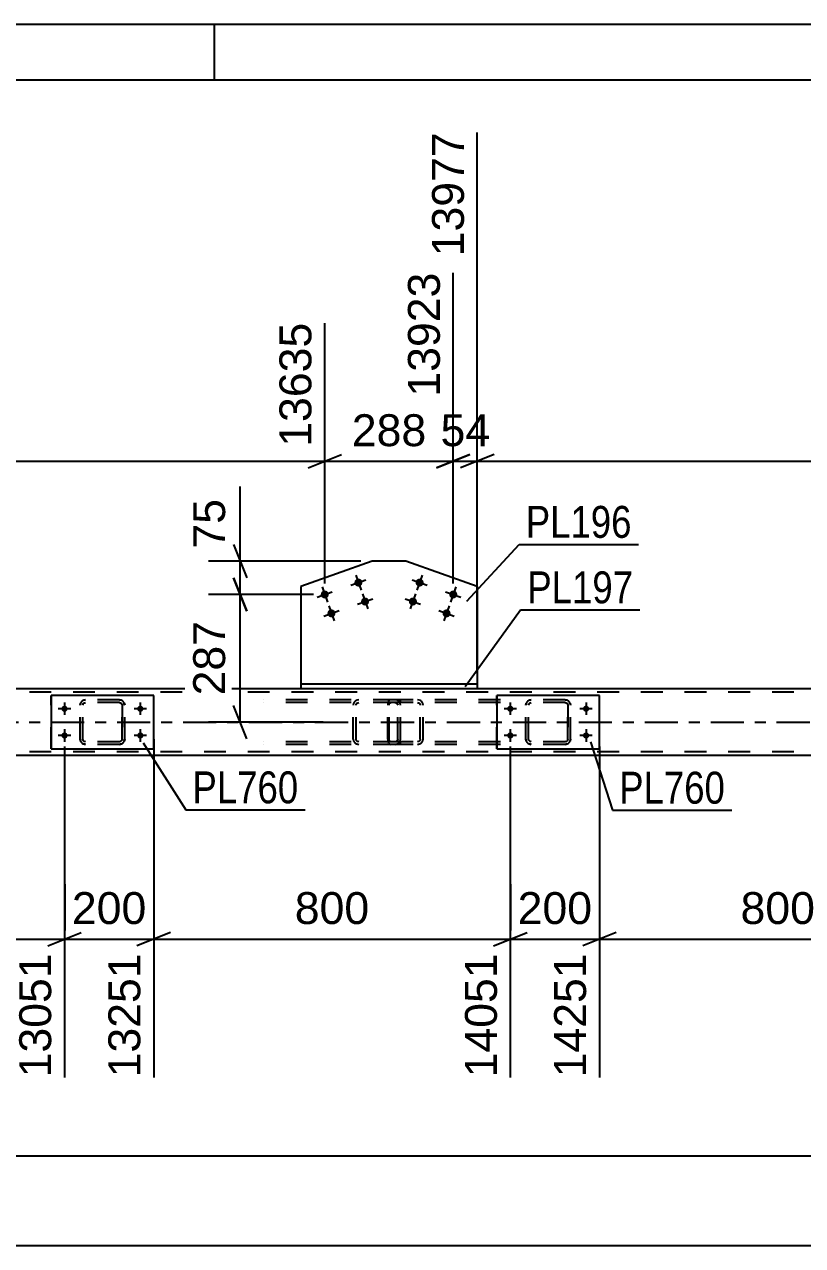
# Model space of a CAD drawing. Header units: millimetres. Extents: x -135 to 706, y -401 to 193.
# Drawn here: x 478.5 to 548.3, y 83.8 to 193.5 of the extents above; entities that cross this region are included whole.
import ezdxf

# ---------------------------------------------------------------- set-up
doc = ezdxf.new("R2010")
doc.units = ezdxf.units.MM
doc.linetypes.add('DXK_LINE_DOT2', pattern=[3.9198, 1.9599, -1.9599])
doc.linetypes.add('DXK_LINE_DOT3', pattern=[5.9187, 2.979, -0.9799, 0.9799, -0.9799])
doc.styles.add('Arial', font='arial.ttf', dxfattribs={"height": 0.2})
doc.styles.add('Arial Narrow', font='ARIALN.TTF', dxfattribs={"height": 0.2})

# ---------------------------------------------------------------- blocks, each defined once
blk = doc.blocks.new('Unknown-717262918-1115')
at = {"color": 5, "linetype": 'Continuous'}
for p, q in [((705.55, 193.49), (-135.45, 193.49)), ((495.55, 188.49), (495.55, 193.49)), ((700.55, 188.49), (-130.45, 188.49))]:
    blk.add_line(p, q, dxfattribs=at)
blk = doc.blocks.new('Part-717262918-5385 - 5336')
at = {"color": 2, "linetype": 'Continuous'}
for p, q in [((519.14, 134.24), (503.29, 134.24)), ((503.29, 134.24), (503.29, 133.84)), ((519.14, 133.84), (503.29, 133.84)), ((519.14, 134.24), (519.14, 133.84))]:
    blk.add_line(p, q, dxfattribs=at)
blk = doc.blocks.new('Part-717262918-5390 - 5336')
at = {"color": 2, "linetype": 'Continuous'}
for p, q in [((509.7, 145.29), (503.29, 143.02)), ((512.73, 145.29), (509.7, 145.29)), ((519.14, 143.02), (512.73, 145.29)), ((503.29, 143.02), (503.29, 134.24)), ((519.14, 143.02), (519.14, 134.24))]:
    blk.add_line(p, q, dxfattribs=at)
at = {"color": 7, "linetype": 'DXK_LINE_DOT2'}
blk.add_line((519.14, 134.24), (503.29, 134.24), dxfattribs=at)
blk = doc.blocks.new('Part-717262918-5461 - 5336')
at = {"color": 2, "linetype": 'Continuous'}
for p, q in [((503.29, 133.84), (434.01, 133.84)), ((588.54, 133.84), (519.14, 133.84)), ((618.1, 127.84), (-35.95, 127.84))]:
    blk.add_line(p, q, dxfattribs=at)
at = {"color": 7, "linetype": 'DXK_LINE_DOT2'}
for p, q in [((519.14, 133.84), (503.29, 133.84)), ((618.1, 133.52), (-39.95, 133.52)), ((618.1, 128.16), (-39.95, 128.16))]:
    blk.add_line(p, q, dxfattribs=at)
at = {"color": 7, "linetype": 'DXK_LINE_DOT3'}
blk.add_line((-39.95, 130.84), (618.1, 130.84), dxfattribs=at)
blk = doc.blocks.new('Bolt-717262918-5496 - 5336')
at = {"linetype": 'Continuous'}
for points in [[(514.3, 143.25, -1), (513.62, 143.49, -1)], [(517.32, 142.18, -1), (516.64, 142.42, -1)], [(513.7, 141.55, -1), (513.02, 141.79, -1)], [(516.72, 140.48, -1), (516.04, 140.73, -1)]]:
    blk.add_hatch(color=1, dxfattribs=at).paths.add_polyline_path(points)
at = {"color": 1, "linetype": 'Continuous'}
for p, q in [((514.2, 144.05), (513.72, 142.69)), ((513.28, 143.61), (514.64, 143.13)), ((517.22, 142.98), (516.74, 141.62)), ((512.68, 141.92), (514.04, 141.43)), ((513.6, 142.35), (513.12, 141)), ((516.3, 142.54), (517.66, 142.06)), ((515.7, 140.85), (517.05, 140.36)), ((516.62, 141.28), (516.14, 139.93))]:
    blk.add_line(p, q, dxfattribs=at)
blk = doc.blocks.new('Bolt-717262918-5497 - 5336')
at = {"linetype": 'Continuous'}
for points in [[(522.1, 131.76, -1), (522.1, 132.32, -1)], [(528.9, 131.76, -1), (528.9, 132.32, -1)], [(522.1, 129.36, -1), (522.1, 129.92, -1)], [(528.9, 129.36, -1), (528.9, 129.92, -1)]]:
    blk.add_hatch(color=1, dxfattribs=at).paths.add_polyline_path(points)
at = {"color": 1, "linetype": 'Continuous'}
for p, q in [((522.66, 132.04), (521.54, 132.04)), ((522.1, 132.6), (522.1, 131.48)), ((529.46, 132.04), (528.34, 132.04)), ((528.9, 132.6), (528.9, 131.48)), ((522.66, 129.64), (521.54, 129.64)), ((522.1, 130.2), (522.1, 129.08)), ((529.46, 129.64), (528.34, 129.64)), ((528.9, 130.2), (528.9, 129.08))]:
    blk.add_line(p, q, dxfattribs=at)
blk = doc.blocks.new('Bolt-717262918-5498 - 5336')
at = {"linetype": 'Continuous'}
for points in [[(508.81, 143.49, -1), (508.13, 143.25, -1)], [(505.79, 142.42, -1), (505.11, 142.18, -1)], [(509.41, 141.79, -1), (508.73, 141.55, -1)], [(506.39, 140.73, -1), (505.71, 140.48, -1)]]:
    blk.add_hatch(color=1, dxfattribs=at).paths.add_polyline_path(points)
at = {"color": 1, "linetype": 'Continuous'}
for p, q in [((508.23, 144.05), (508.71, 142.69)), ((505.21, 142.98), (505.69, 141.62)), ((507.79, 143.13), (509.15, 143.61)), ((504.77, 142.06), (506.13, 142.54)), ((508.39, 141.43), (509.75, 141.92)), ((508.83, 142.35), (509.31, 141)), ((505.38, 140.36), (506.73, 140.85)), ((505.81, 141.28), (506.29, 139.93))]:
    blk.add_line(p, q, dxfattribs=at)
blk = doc.blocks.new('Bolt-717262918-5499 - 5336')
at = {"linetype": 'Continuous'}
for points in [[(482.1, 131.76, -1), (482.1, 132.32, -1)], [(488.9, 131.76, -1), (488.9, 132.32, -1)], [(482.1, 129.36, -1), (482.1, 129.92, -1)], [(488.9, 129.36, -1), (488.9, 129.92, -1)]]:
    blk.add_hatch(color=1, dxfattribs=at).paths.add_polyline_path(points)
at = {"color": 1, "linetype": 'Continuous'}
for p, q in [((482.66, 132.04), (481.54, 132.04)), ((482.1, 132.6), (482.1, 131.48)), ((489.46, 132.04), (488.34, 132.04)), ((488.9, 132.6), (488.9, 131.48)), ((482.66, 129.64), (481.54, 129.64)), ((482.1, 130.2), (482.1, 129.08)), ((489.46, 129.64), (488.34, 129.64)), ((488.9, 130.2), (488.9, 129.08))]:
    blk.add_line(p, q, dxfattribs=at)
blk = doc.blocks.new('Part-717262918-5521 - 5336')
at = {"color": 2, "linetype": 'Continuous'}
for p, q in [((480.9, 133.24), (480.9, 128.44)), ((490.1, 133.24), (480.9, 133.24)), ((490.1, 128.44), (490.1, 133.24)), ((480.9, 128.44), (490.1, 128.44))]:
    blk.add_line(p, q, dxfattribs=at)
at = {"color": 7, "linetype": 'DXK_LINE_DOT2'}
for p, q in [((480.9, 128.44), (480.9, 133.24)), ((490.1, 128.44), (490.1, 133.24))]:
    blk.add_line(p, q, dxfattribs=at)
blk = doc.blocks.new('Part-717262918-5522 - 5336')
at = {"color": 7, "linetype": 'DXK_LINE_DOT2'}
for p, q in [((523.79, 132.8), (523.98, 132.84)), ((523.98, 132.84), (523.79, 132.8)), ((527.02, 132.84), (523.98, 132.84)), ((527.02, 132.84), (527.2, 132.8)), ((527.2, 132.8), (527.02, 132.84)), ((523.5, 132.36), (523.53, 132.54)), ((523.53, 132.54), (523.5, 132.36)), ((523.5, 129.32), (523.5, 132.36)), ((523.5, 129.32), (523.5, 132.36)), ((523.74, 132.36), (523.76, 132.45)), ((523.74, 129.32), (523.74, 132.36)), ((523.74, 129.32), (523.74, 132.36)), ((523.76, 132.45), (523.81, 132.53)), ((523.81, 132.53), (523.89, 132.58)), ((523.89, 132.58), (523.98, 132.6)), ((527.02, 132.6), (523.98, 132.6)), ((527.02, 132.6), (527.11, 132.58)), ((527.11, 132.58), (527.19, 132.53)), ((527.19, 132.53), (527.24, 132.45)), ((527.24, 132.45), (527.26, 132.36)), ((527.26, 129.32), (527.26, 132.36)), ((527.26, 132.36), (527.26, 129.32)), ((527.46, 132.54), (527.5, 132.36)), ((527.5, 132.36), (527.46, 132.54)), ((527.5, 129.32), (527.5, 132.36)), ((527.5, 129.32), (527.5, 132.36)), ((523.53, 129.14), (523.5, 129.32)), ((523.5, 129.32), (523.53, 129.14)), ((523.76, 129.23), (523.74, 129.32)), ((523.81, 129.15), (523.76, 129.23)), ((523.98, 128.84), (523.79, 128.88)), ((523.79, 128.88), (523.98, 128.84)), ((523.89, 129.1), (523.81, 129.15)), ((523.98, 129.08), (523.89, 129.1)), ((527.02, 129.08), (523.98, 129.08)), ((527.02, 128.84), (523.98, 128.84)), ((527.11, 129.1), (527.02, 129.08)), ((527.2, 128.88), (527.02, 128.84)), ((527.02, 128.84), (527.2, 128.88)), ((527.19, 129.15), (527.11, 129.1)), ((527.24, 129.23), (527.19, 129.15)), ((527.26, 129.32), (527.24, 129.23)), ((527.5, 129.32), (527.46, 129.14)), ((527.46, 129.14), (527.5, 129.32))]:
    blk.add_line(p, q, dxfattribs=at)
at = {"color": 7, "linetype": 'DXK_LINE_DOT3'}
blk.add_line((525.5, 130.84), (525.5, 130.84), dxfattribs=at)
at = {"color": 7, "linetype": 'DXK_LINE_DOT2'}
for centre, start, end in [((523.98, 132.36), 112.5, 157.5), ((523.98, 132.36), 112.5, 157.5), ((527.02, 132.36), 22.5, 67.5), ((527.02, 132.36), 22.5, 67.5), ((523.98, 129.32), 202.5, 247.5), ((523.98, 129.32), 202.5, 247.5), ((527.02, 129.32), 292.5, 337.5), ((527.02, 129.32), 292.5, 337.5)]:
    blk.add_arc(centre, 0.48, start, end, dxfattribs=at)
blk = doc.blocks.new('Part-717262918-5527 - 5336')
at = {"color": 2, "linetype": 'Continuous'}
for p, q in [((520.9, 133.24), (520.9, 128.44)), ((530.1, 133.24), (520.9, 133.24)), ((530.1, 128.44), (530.1, 133.24)), ((520.9, 128.44), (530.1, 128.44))]:
    blk.add_line(p, q, dxfattribs=at)
at = {"color": 7, "linetype": 'DXK_LINE_DOT2'}
for p, q in [((520.9, 128.44), (520.9, 133.24)), ((530.1, 128.44), (530.1, 133.24))]:
    blk.add_line(p, q, dxfattribs=at)
blk = doc.blocks.new('Part-717262918-5608 - 5336')
at = {"color": 7, "linetype": 'DXK_LINE_DOT2'}
for p, q in [((483.79, 132.8), (483.98, 132.84)), ((483.98, 132.84), (483.79, 132.8)), ((487.02, 132.84), (483.98, 132.84)), ((487.02, 132.84), (487.2, 132.8)), ((487.2, 132.8), (487.02, 132.84)), ((483.5, 132.36), (483.53, 132.54)), ((483.53, 132.54), (483.5, 132.36)), ((483.5, 129.32), (483.5, 132.36)), ((483.5, 129.32), (483.5, 132.36)), ((483.74, 132.36), (483.76, 132.45)), ((483.74, 129.32), (483.74, 132.36)), ((483.74, 129.32), (483.74, 132.36)), ((483.76, 132.45), (483.81, 132.53)), ((483.81, 132.53), (483.89, 132.58)), ((483.89, 132.58), (483.98, 132.6)), ((487.02, 132.6), (483.98, 132.6)), ((487.02, 132.6), (487.11, 132.58)), ((487.11, 132.58), (487.19, 132.53)), ((487.19, 132.53), (487.24, 132.45)), ((487.24, 132.45), (487.26, 132.36)), ((487.26, 129.32), (487.26, 132.36)), ((487.26, 132.36), (487.26, 129.32)), ((487.46, 132.54), (487.5, 132.36)), ((487.5, 132.36), (487.46, 132.54)), ((487.5, 129.32), (487.5, 132.36)), ((487.5, 129.32), (487.5, 132.36)), ((483.53, 129.14), (483.5, 129.32)), ((483.5, 129.32), (483.53, 129.14)), ((483.76, 129.23), (483.74, 129.32)), ((483.81, 129.15), (483.76, 129.23)), ((483.98, 128.84), (483.79, 128.88)), ((483.79, 128.88), (483.98, 128.84)), ((483.89, 129.1), (483.81, 129.15)), ((483.98, 129.08), (483.89, 129.1)), ((487.02, 129.08), (483.98, 129.08)), ((487.02, 128.84), (483.98, 128.84)), ((487.11, 129.1), (487.02, 129.08)), ((487.2, 128.88), (487.02, 128.84)), ((487.02, 128.84), (487.2, 128.88)), ((487.19, 129.15), (487.11, 129.1)), ((487.24, 129.23), (487.19, 129.15)), ((487.26, 129.32), (487.24, 129.23)), ((487.5, 129.32), (487.46, 129.14)), ((487.46, 129.14), (487.5, 129.32))]:
    blk.add_line(p, q, dxfattribs=at)
at = {"color": 7, "linetype": 'DXK_LINE_DOT3'}
blk.add_line((485.5, 130.84), (485.5, 130.84), dxfattribs=at)
at = {"color": 7, "linetype": 'DXK_LINE_DOT2'}
for centre, start, end in [((483.98, 132.36), 112.5, 157.5), ((483.98, 132.36), 112.5, 157.5), ((487.02, 132.36), 22.5, 67.5), ((487.02, 132.36), 22.5, 67.5), ((483.98, 129.32), 202.5, 247.5), ((483.98, 129.32), 202.5, 247.5), ((487.02, 129.32), 292.5, 337.5), ((487.02, 129.32), 292.5, 337.5)]:
    blk.add_arc(centre, 0.48, start, end, dxfattribs=at)
blk = doc.blocks.new('Part-717262918-5652 - 5336')
at = {"color": 7, "linetype": 'DXK_LINE_DOT2'}
for p, q in [((511.75, 132.84), (499.98, 132.84)), ((508.52, 132.84), (508.32, 132.8)), ((511.95, 132.8), (511.75, 132.84)), ((511.75, 132.6), (499.98, 132.6)), ((508.04, 132.54), (508.01, 132.36)), ((508.01, 129.32), (508.01, 132.36)), ((508.26, 132.36), (508.28, 132.45)), ((508.26, 129.32), (508.26, 132.36)), ((508.28, 132.45), (508.34, 132.53)), ((508.34, 132.53), (508.42, 132.58)), ((508.42, 132.58), (508.52, 132.6)), ((511.75, 132.6), (511.85, 132.58)), ((511.85, 132.58), (511.93, 132.53)), ((511.93, 132.53), (511.99, 132.45)), ((511.99, 132.45), (512.01, 132.36)), ((512.01, 129.32), (512.01, 132.36)), ((512.26, 132.36), (512.22, 132.54)), ((512.26, 129.32), (512.26, 132.36)), ((511.75, 129.08), (499.98, 129.08)), ((511.75, 128.84), (499.98, 128.84)), ((508.01, 129.32), (508.04, 129.14)), ((508.28, 129.23), (508.26, 129.32)), ((508.34, 129.15), (508.28, 129.23)), ((508.32, 128.88), (508.52, 128.84)), ((508.42, 129.1), (508.34, 129.15)), ((508.52, 129.08), (508.42, 129.1)), ((511.85, 129.1), (511.75, 129.08)), ((511.75, 128.84), (511.95, 128.88)), ((511.93, 129.15), (511.85, 129.1)), ((511.99, 129.23), (511.93, 129.15)), ((512.01, 129.32), (511.99, 129.23)), ((512.22, 129.14), (512.26, 129.32))]:
    blk.add_line(p, q, dxfattribs=at)
for centre, start, end in [((508.5, 132.34), 110.7583, 155.68), ((511.77, 132.34), 24.32, 69.2417), ((508.5, 129.34), 204.32, 249.2417), ((511.77, 129.34), 290.7583, 335.68)]:
    blk.add_arc(centre, 0.496, start, end, dxfattribs=at)
blk = doc.blocks.new('Part-717262918-5654 - 5336')
at = {"color": 7, "linetype": 'DXK_LINE_DOT2'}
for p, q in [((511.17, 132.7), (511.12, 132.54)), ((511.26, 132.8), (511.17, 132.7)), ((511.37, 132.84), (511.26, 132.8)), ((521.21, 132.84), (511.37, 132.84)), ((512.26, 132.6), (512.26, 132.84)), ((513.96, 132.8), (513.77, 132.84)), ((511.12, 132.54), (511.1, 132.36)), ((511.1, 129.32), (511.1, 132.36)), ((511.23, 132.36), (511.24, 132.45)), ((511.23, 129.32), (511.23, 132.36)), ((511.24, 132.45), (511.27, 132.53)), ((511.27, 132.53), (511.31, 132.58)), ((511.31, 132.58), (511.37, 132.6)), ((521.21, 132.6), (511.37, 132.6)), ((513.77, 132.6), (513.87, 132.58)), ((513.87, 132.58), (513.95, 132.53)), ((513.95, 132.53), (514, 132.45)), ((514, 132.45), (514.02, 132.36)), ((514.02, 129.32), (514.02, 132.36)), ((514.28, 132.36), (514.24, 132.54)), ((514.28, 129.32), (514.28, 132.36)), ((511.1, 129.32), (511.12, 129.14)), ((511.12, 129.14), (511.17, 128.98)), ((511.17, 128.98), (511.26, 128.88)), ((511.24, 129.23), (511.23, 129.32)), ((511.27, 129.15), (511.24, 129.23)), ((511.26, 128.88), (511.37, 128.84)), ((511.31, 129.1), (511.27, 129.15)), ((511.37, 129.08), (511.31, 129.1)), ((521.21, 129.08), (511.37, 129.08)), ((521.21, 128.84), (511.37, 128.84)), ((512.26, 128.84), (512.26, 129.08)), ((513.87, 129.1), (513.77, 129.08)), ((513.77, 128.84), (513.96, 128.88)), ((513.95, 129.15), (513.87, 129.1)), ((514, 129.23), (513.95, 129.15)), ((514.02, 129.32), (514, 129.23)), ((514.24, 129.14), (514.28, 129.32))]:
    blk.add_line(p, q, dxfattribs=at)
for centre, start, end in [((513.79, 132.35), 23.8951, 68.8487), ((513.79, 129.34), 291.1513, 336.1049)]:
    blk.add_arc(centre, 0.492, start, end, dxfattribs=at)
blk = doc.blocks.new('StraightDimension-717262918-5816 - 5336')
at = {"color": 7, "linetype": 'Continuous'}
blk.add_line((-39.95, 91.89), (650.03, 91.89), dxfattribs=at)
blk = doc.blocks.new('StraightDimension-717262918-6031 - 5336')
at = {"color": 7, "linetype": 'Continuous'}
for p, q in [((434.01, 135.24), (434.01, 183.78)), ((505.45, 143.3), (505.45, 166.68)), ((435.51, 154.87), (432.51, 153.67)), ((503.95, 153.67), (506.95, 154.87)), ((434.01, 154.27), (505.45, 154.27))]:
    blk.add_line(p, q, dxfattribs=at)
at = {"color": 0}
blk.add_wipeout([(474.78, 155.02), (474.78, 159.22), (464.68, 159.22), (464.68, 155.02)], dxfattribs=at)
at = {"color": 3, "style": 'Arial'}
blk.add_text('1786', height=2.865, dxfattribs=at).set_placement((465.28, 155.62))
at = {"color": 0, "linetype": 'Continuous'}
blk.add_wipeout([(504.85, 167.28), (500.65, 167.28), (500.65, 154.97), (504.85, 154.97)], dxfattribs=at)
at = {"color": 3, "linetype": 'Continuous', "style": 'Arial'}
blk.add_text('13635', height=2.865, rotation=90.0002, dxfattribs=at).set_placement((504.25, 155.57))
blk = doc.blocks.new('StraightDimension-717262918-6047 - 5336')
at = {"color": 7, "linetype": 'Continuous'}
for p, q in [((519.14, 135.24), (519.14, 183.78)), ((516.98, 143.3), (516.98, 171.18)), ((515.48, 153.67), (518.48, 154.87)), ((520.64, 154.87), (517.64, 153.67)), ((516.98, 154.27), (519.14, 154.27))]:
    blk.add_line(p, q, dxfattribs=at)
at = {"color": 0, "linetype": 'Continuous'}
blk.add_wipeout([(518.54, 184.38), (514.34, 184.38), (514.34, 172.07), (518.54, 172.07)], dxfattribs=at)
at = {"color": 3, "linetype": 'Continuous', "style": 'Arial'}
blk.add_text('13977', height=2.865, rotation=90.0002, dxfattribs=at).set_placement((517.94, 172.67))
at = {"color": 0}
blk.add_wipeout([(520.88, 155.02), (520.88, 159.22), (515.24, 159.22), (515.24, 155.02)], dxfattribs=at)
at = {"color": 3, "style": 'Arial'}
blk.add_text('54', height=2.865, dxfattribs=at).set_placement((515.84, 155.62))
blk = doc.blocks.new('StraightDimension-717262918-10761 - 5336')
at = {"color": 7, "linetype": 'Continuous'}
for p, q in [((522.1, 128.64), (522.1, 98.94)), ((530.1, 128.64), (530.1, 98.94)), ((520.6, 110.76), (523.6, 111.96)), ((531.6, 111.96), (528.6, 110.76)), ((522.1, 111.36), (530.1, 111.36))]:
    blk.add_line(p, q, dxfattribs=at)
at = {"color": 0}
blk.add_wipeout([(530.03, 112.11), (530.03, 116.31), (522.16, 116.31), (522.16, 112.11)], dxfattribs=at)
at = {"color": 0, "linetype": 'Continuous'}
blk.add_wipeout([(529.5, 110.66), (525.3, 110.66), (525.3, 98.34), (529.5, 98.34)], dxfattribs=at)
at = {"color": 3, "style": 'Arial'}
blk.add_text('200', height=2.865, dxfattribs=at).set_placement((522.76, 112.71))
at = {"color": 3, "linetype": 'Continuous', "style": 'Arial'}
blk.add_text('14251', height=2.865, rotation=90.0002, dxfattribs=at).set_placement((528.9, 98.94))
blk = doc.blocks.new('StraightDimension-717262918-5796 - 5336')
at = {"color": 7, "linetype": 'Continuous'}
blk.add_line((-40.75, 83.84), (650.83, 83.84), dxfattribs=at)
blk = doc.blocks.new('StraightDimension-717262918-6038 - 5336')
at = {"color": 7, "linetype": 'Continuous'}
for p, q in [((516.98, 143.3), (516.98, 171.18)), ((505.45, 143.3), (505.45, 166.68)), ((503.95, 153.67), (506.95, 154.87)), ((518.48, 154.87), (515.48, 153.67)), ((505.45, 154.27), (516.98, 154.27))]:
    blk.add_line(p, q, dxfattribs=at)
at = {"color": 0}
blk.add_wipeout([(515.15, 155.02), (515.15, 159.22), (507.28, 159.22), (507.28, 155.02)], dxfattribs=at)
at = {"color": 3, "style": 'Arial'}
blk.add_text('288', height=2.865, dxfattribs=at).set_placement((507.88, 155.62))
at = {"color": 0, "linetype": 'Continuous'}
blk.add_wipeout([(516.38, 171.78), (512.18, 171.78), (512.18, 159.47), (516.38, 159.47)], dxfattribs=at)
at = {"color": 3, "linetype": 'Continuous', "style": 'Arial'}
blk.add_text('13923', height=2.865, rotation=90.0002, dxfattribs=at).set_placement((515.78, 160.07))
blk = doc.blocks.new('StraightDimension-717262918-6054 - 5336')
at = {"color": 7, "linetype": 'Continuous'}
for p, q in [((519.14, 135.24), (519.14, 183.78)), ((590.71, 142.97), (590.71, 166.68)), ((520.64, 154.87), (517.64, 153.67)), ((589.21, 153.67), (592.21, 154.87)), ((519.14, 154.27), (590.71, 154.27))]:
    blk.add_line(p, q, dxfattribs=at)
at = {"color": 0}
blk.add_wipeout([(559.97, 155.02), (559.97, 159.22), (549.88, 159.22), (549.88, 155.02)], dxfattribs=at)
at = {"color": 3, "style": 'Arial'}
blk.add_text('1789', height=2.865, dxfattribs=at).set_placement((550.48, 155.62))
at = {"color": 0, "linetype": 'Continuous'}
blk.add_wipeout([(590.11, 167.28), (585.91, 167.28), (585.91, 154.97), (590.11, 154.97)], dxfattribs=at)
at = {"color": 3, "linetype": 'Continuous', "style": 'Arial'}
blk.add_text('15766', height=2.865, rotation=90.0002, dxfattribs=at).set_placement((589.51, 155.57))
blk = doc.blocks.new('StraightDimension-717262918-10760 - 5336')
at = {"color": 7, "linetype": 'Continuous'}
for p, q in [((530.1, 128.64), (530.1, 98.94)), ((562.1, 128.64), (562.1, 98.94)), ((531.6, 111.96), (528.6, 110.76)), ((560.6, 110.76), (563.6, 111.96)), ((530.1, 111.36), (562.1, 111.36))]:
    blk.add_line(p, q, dxfattribs=at)
at = {"color": 0}
blk.add_wipeout([(550.03, 112.11), (550.03, 116.31), (542.16, 116.31), (542.16, 112.11)], dxfattribs=at)
at = {"color": 3, "style": 'Arial'}
blk.add_text('800', height=2.865, dxfattribs=at).set_placement((542.76, 112.71))
at = {"color": 0, "linetype": 'Continuous'}
blk.add_wipeout([(561.5, 110.66), (557.3, 110.66), (557.3, 98.34), (561.5, 98.34)], dxfattribs=at)
at = {"color": 3, "linetype": 'Continuous', "style": 'Arial'}
blk.add_text('15051', height=2.865, rotation=90.0002, dxfattribs=at).set_placement((560.9, 98.94))
blk = doc.blocks.new('StraightDimension-717262918-10762 - 5336')
at = {"color": 7, "linetype": 'Continuous'}
for p, q in [((490.1, 129.3), (490.1, 98.94)), ((522.1, 128.64), (522.1, 98.94)), ((491.6, 111.96), (488.6, 110.76)), ((520.6, 110.76), (523.6, 111.96)), ((490.1, 111.36), (522.1, 111.36))]:
    blk.add_line(p, q, dxfattribs=at)
at = {"color": 0}
blk.add_wipeout([(510.03, 112.11), (510.03, 116.31), (502.16, 116.31), (502.16, 112.11)], dxfattribs=at)
at = {"color": 3, "style": 'Arial'}
blk.add_text('800', height=2.865, dxfattribs=at).set_placement((502.76, 112.71))
at = {"color": 0, "linetype": 'Continuous'}
blk.add_wipeout([(521.5, 110.66), (517.3, 110.66), (517.3, 98.34), (521.5, 98.34)], dxfattribs=at)
at = {"color": 3, "linetype": 'Continuous', "style": 'Arial'}
blk.add_text('14051', height=2.865, rotation=90.0002, dxfattribs=at).set_placement((520.9, 98.94))
blk = doc.blocks.new('StraightDimension-717262918-10763 - 5336')
at = {"color": 7, "linetype": 'Continuous'}
for p, q in [((482.1, 128.64), (482.1, 98.94)), ((490.1, 129.3), (490.1, 98.94)), ((480.6, 110.76), (483.6, 111.96)), ((491.6, 111.96), (488.6, 110.76)), ((482.1, 111.36), (490.1, 111.36))]:
    blk.add_line(p, q, dxfattribs=at)
at = {"color": 0}
blk.add_wipeout([(490.03, 112.11), (490.03, 116.31), (482.16, 116.31), (482.16, 112.11)], dxfattribs=at)
at = {"color": 0, "linetype": 'Continuous'}
blk.add_wipeout([(489.5, 110.66), (485.3, 110.66), (485.3, 98.34), (489.5, 98.34)], dxfattribs=at)
at = {"color": 3, "style": 'Arial'}
blk.add_text('200', height=2.865, dxfattribs=at).set_placement((482.76, 112.71))
at = {"color": 3, "linetype": 'Continuous', "style": 'Arial'}
blk.add_text('13251', height=2.865, rotation=90.0002, dxfattribs=at).set_placement((488.9, 98.94))
blk = doc.blocks.new('StraightDimension-717262918-10764 - 5336')
at = {"color": 7, "linetype": 'Continuous'}
for p, q in [((450.1, 129.13), (450.1, 98.94)), ((482.1, 128.64), (482.1, 98.94)), ((451.6, 111.96), (448.6, 110.76)), ((480.6, 110.76), (483.6, 111.96)), ((450.1, 111.36), (482.1, 111.36))]:
    blk.add_line(p, q, dxfattribs=at)
at = {"color": 0}
blk.add_wipeout([(470.03, 112.11), (470.03, 116.31), (462.16, 116.31), (462.16, 112.11)], dxfattribs=at)
at = {"color": 3, "style": 'Arial'}
blk.add_text('800', height=2.865, dxfattribs=at).set_placement((462.76, 112.71))
at = {"color": 0, "linetype": 'Continuous'}
blk.add_wipeout([(481.5, 110.66), (477.3, 110.66), (477.3, 98.34), (481.5, 98.34)], dxfattribs=at)
at = {"color": 3, "linetype": 'Continuous', "style": 'Arial'}
blk.add_text('13051', height=2.865, rotation=90.0002, dxfattribs=at).set_placement((480.9, 98.94))
blk = doc.blocks.new('StraightDimension-717262918-11241 - 5336')
at = {"color": 7, "linetype": 'Continuous'}
for p, q in [((497.86, 145.29), (497.86, 151.99)), ((497.86, 145.29), (497.86, 151.99)), ((497.26, 146.79), (498.46, 143.79)), ((508.7, 145.29), (495.01, 145.29)), ((497.86, 142.3), (497.86, 145.29)), ((498.46, 140.8), (497.26, 143.8)), ((504.45, 142.3), (495.01, 142.3))]:
    blk.add_line(p, q, dxfattribs=at)
at = {"color": 0}
blk.add_wipeout([(497.11, 151.46), (492.91, 151.46), (492.91, 145.82), (497.11, 145.82)], dxfattribs=at)
at = {"color": 3, "style": 'Arial'}
blk.add_text('75', height=2.865, rotation=90.0002, dxfattribs=at).set_placement((496.51, 146.42))
blk = doc.blocks.new('StraightDimension-717262918-11242 - 5336')
at = {"color": 7, "linetype": 'Continuous'}
for p, q in [((497.26, 143.8), (498.46, 140.8)), ((504.45, 142.3), (495.01, 142.3)), ((497.86, 130.84), (497.86, 142.3)), ((498.46, 129.34), (497.26, 132.34)), ((505.3, 130.84), (495.01, 130.84))]:
    blk.add_line(p, q, dxfattribs=at)
at = {"color": 0}
blk.add_wipeout([(497.11, 140.51), (492.91, 140.51), (492.91, 132.64), (497.11, 132.64)], dxfattribs=at)
at = {"color": 3, "style": 'Arial'}
blk.add_text('287', height=2.865, rotation=90.0002, dxfattribs=at).set_placement((496.51, 133.24))
blk = doc.blocks.new('Mark-717262918-5381 - 5336')
at = {"color": 30, "linetype": 'Continuous'}
for p, q in [((518.05, 134.05), (523.03, 140.91)), ((523.03, 140.91), (533.73, 140.91))]:
    blk.add_line(p, q, dxfattribs=at)
at = {"color": 0}
blk.add_wipeout([(533.13, 141.51), (533.13, 144.51), (523.63, 144.51), (523.63, 141.51)], dxfattribs=at)
blk.add_wipeout([(533.13, 141.51), (533.13, 144.51), (523.63, 144.51), (523.63, 141.51)], dxfattribs=at)
at = {"color": 3, "style": 'Arial Narrow'}
blk.add_text('PL197', height=2.863, dxfattribs=at).set_placement((523.63, 141.51))
blk = doc.blocks.new('Mark-717262918-5386 - 5336')
at = {"color": 30, "linetype": 'Continuous'}
for p, q in [((518.19, 141.69), (522.89, 146.79)), ((522.89, 146.79), (533.59, 146.79))]:
    blk.add_line(p, q, dxfattribs=at)
at = {"color": 0}
blk.add_wipeout([(532.99, 147.39), (532.99, 150.39), (523.49, 150.39), (523.49, 147.39)], dxfattribs=at)
blk.add_wipeout([(532.99, 147.39), (532.99, 150.39), (523.49, 150.39), (523.49, 147.39)], dxfattribs=at)
at = {"color": 3, "style": 'Arial Narrow'}
blk.add_text('PL196', height=2.863, dxfattribs=at).set_placement((523.49, 147.39))
blk = doc.blocks.new('Mark-717262918-5517 - 5336')
at = {"color": 30, "linetype": 'Continuous'}
for p, q in [((489.17, 128.97), (492.98, 122.95)), ((492.98, 122.95), (503.69, 122.95))]:
    blk.add_line(p, q, dxfattribs=at)
at = {"color": 0}
blk.add_wipeout([(503.09, 123.55), (503.09, 126.55), (493.58, 126.55), (493.58, 123.55)], dxfattribs=at)
blk.add_wipeout([(503.09, 123.55), (503.09, 126.55), (493.58, 126.55), (493.58, 123.55)], dxfattribs=at)
at = {"color": 3, "style": 'Arial Narrow'}
blk.add_text('PL760', height=2.863, dxfattribs=at).set_placement((493.58, 123.55))
blk = doc.blocks.new('Mark-717262918-5523 - 5336')
at = {"color": 30, "linetype": 'Continuous'}
for p, q in [((529.3, 129.08), (531.27, 122.92)), ((531.27, 122.92), (541.98, 122.92))]:
    blk.add_line(p, q, dxfattribs=at)
at = {"color": 0}
blk.add_wipeout([(541.38, 123.52), (541.38, 126.52), (531.87, 126.52), (531.87, 123.52)], dxfattribs=at)
blk.add_wipeout([(541.38, 123.52), (541.38, 126.52), (531.87, 126.52), (531.87, 123.52)], dxfattribs=at)
at = {"color": 3, "style": 'Arial Narrow'}
blk.add_text('PL760', height=2.863, dxfattribs=at).set_placement((531.87, 123.52))

msp = doc.modelspace()

# ---------------------------------------------------------------- block references
for name in ['Unknown-717262918-1115', 'Part-717262918-5390 - 5336', 'Bolt-717262918-5498 - 5336', 'Bolt-717262918-5496 - 5336', 'Part-717262918-5461 - 5336', 'Part-717262918-5385 - 5336', 'Part-717262918-5521 - 5336', 'Part-717262918-5608 - 5336', 'Part-717262918-5652 - 5336', 'Part-717262918-5654 - 5336', 'Part-717262918-5527 - 5336', 'Part-717262918-5522 - 5336', 'Bolt-717262918-5499 - 5336', 'Bolt-717262918-5497 - 5336']:
    msp.add_blockref(name, (0, 0))

# ---------------------------------------------------------------- next in the draw order: block references
for name in ['StraightDimension-717262918-6047 - 5336', 'StraightDimension-717262918-6031 - 5336', 'StraightDimension-717262918-5816 - 5336']:
    msp.add_blockref(name, (0, 0))

# ---------------------------------------------------------------- next in the draw order: block references
for name in ['StraightDimension-717262918-6038 - 5336', 'StraightDimension-717262918-10761 - 5336']:
    msp.add_blockref(name, (0, 0))

# ---------------------------------------------------------------- next in the draw order: block references
for name in ['StraightDimension-717262918-6054 - 5336', 'StraightDimension-717262918-11241 - 5336', 'StraightDimension-717262918-5796 - 5336']:
    msp.add_blockref(name, (0, 0))

# ---------------------------------------------------------------- next in the draw order: block references
for name in ['Mark-717262918-5381 - 5336', 'StraightDimension-717262918-10762 - 5336', 'StraightDimension-717262918-10760 - 5336']:
    msp.add_blockref(name, (0, 0))

# ---------------------------------------------------------------- next in the draw order: block references
for name in ['Mark-717262918-5386 - 5336', 'StraightDimension-717262918-11242 - 5336', 'StraightDimension-717262918-10763 - 5336', 'Mark-717262918-5523 - 5336']:
    msp.add_blockref(name, (0, 0))

# ---------------------------------------------------------------- next in the draw order: block references
for name in ['StraightDimension-717262918-10764 - 5336', 'Mark-717262918-5517 - 5336']:
    msp.add_blockref(name, (0, 0))

doc.saveas('drawing.dxf')
